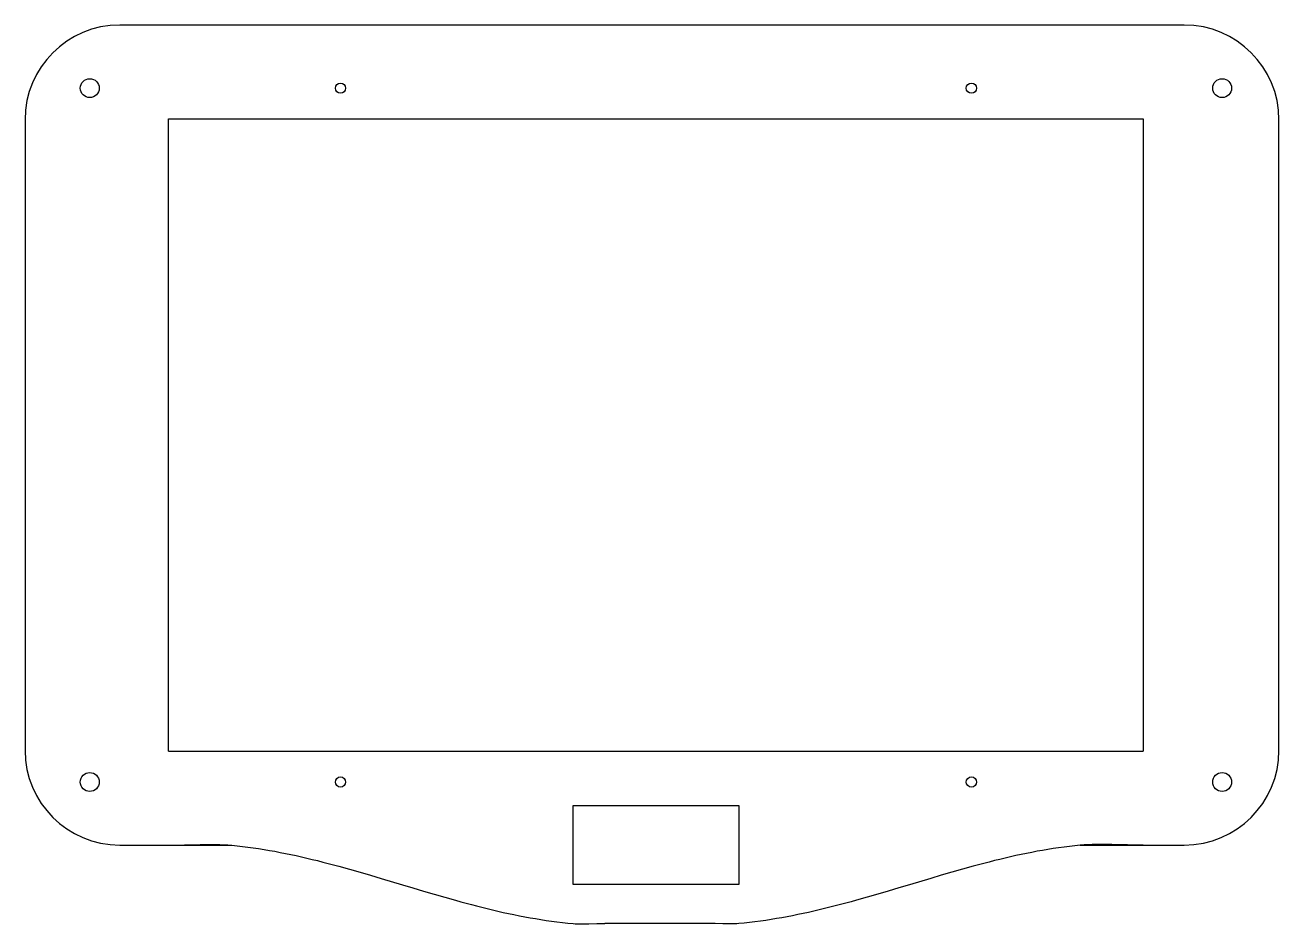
# Model space of a CAD drawing. Header units: millimetres. Extents: x 19 to 814, y 10 to 580.
import ezdxf

# ---------------------------------------------------------------- set-up
doc = ezdxf.new("R2010")
doc.units = ezdxf.units.MM
doc.header["$LTSCALE"] = 10
doc.layers.get('0').update_dxf_attribs({"linetype": 'CONTINUOUS'})

msp = doc.modelspace()

# ---------------------------------------------------------------- linework, layer by layer
at = {"linetype": 'CONTINUOUS'}
for p, q in [((110, 580), (79, 580)), ((728, 580), (110, 580)), ((754, 580), (728, 580)), ((19, 520), (19, 120)), ((110, 119.5), (110, 520.5)), ((110, 520.5), (728, 520.5)), ((728, 520.5), (728, 119.5)), ((814, 120), (814, 520)), ((110, 119.5), (728, 119.5)), ((79, 60), (150, 60)), ((110, 60), (150, 60)), ((688, 60), (728, 60)), ((688, 60), (754, 60)), ((451.5, 10.26), (386.5, 10.26))]:
    msp.add_line(p, q, dxfattribs=at)
msp.add_lwpolyline([(366.5, 85), (471.5, 85), (471.5, 35), (366.5, 35), (366.5, 85)], close=True, dxfattribs=at)
for points in [[(110, 59.89), (112.5, 59.91), (115, 59.94), (120.01, 60.07), (125.01, 60.22), (130.01, 60.36), (132.52, 60.41), (135.02, 60.44), (137.52, 60.45), (140.02, 60.42), (142.51, 60.36), (145.01, 60.25), (147.51, 60.1), (150, 59.89), (153.43, 59.55), (156.85, 59.16), (160.27, 58.73), (163.69, 58.27), (167.1, 57.76), (170.51, 57.22), (173.91, 56.65), (177.31, 56.04), (180.71, 55.4), (184.1, 54.72), (187.49, 54.02), (190.88, 53.29), (194.26, 52.54), (197.65, 51.75), (201.03, 50.95), (204.4, 50.12), (207.78, 49.27), (211.15, 48.4), (214.52, 47.51), (217.89, 46.6), (224.63, 44.74), (231.36, 42.83), (238.08, 40.87), (244.8, 38.89), (258.24, 34.87), (264.96, 32.85), (271.67, 30.85), (278.4, 28.88), (285.12, 26.93), (291.85, 25.03), (295.22, 24.11), (298.59, 23.19), (301.96, 22.3), (305.33, 21.42), (308.7, 20.56), (312.08, 19.72), (315.46, 18.9), (318.84, 18.11), (322.22, 17.34), (325.61, 16.6), (328.99, 15.89), (332.39, 15.21), (335.78, 14.55), (339.18, 13.93), (342.58, 13.34), (345.99, 12.79), (349.4, 12.27), (352.81, 11.78), (356.22, 11.34), (359.65, 10.94), (363.07, 10.58), (366.5, 10.26), (367.75, 10.16), (369, 10.09), (370.24, 10.04), (371.49, 10.01), (372.74, 10), (373.99, 10), (376.49, 10.04), (381.5, 10.18), (384, 10.23), (386.5, 10.26)], [(728, 59.89), (725.5, 59.91), (723, 59.94), (717.99, 60.07), (712.99, 60.22), (707.99, 60.36), (705.48, 60.41), (702.98, 60.44), (700.48, 60.45), (697.98, 60.42), (695.49, 60.36), (692.99, 60.25), (690.49, 60.1), (688, 59.89), (684.57, 59.55), (681.15, 59.16), (677.73, 58.73), (674.31, 58.27), (670.9, 57.76), (667.49, 57.22), (664.09, 56.65), (660.69, 56.04), (657.29, 55.4), (653.9, 54.72), (650.51, 54.02), (647.12, 53.29), (643.74, 52.54), (640.35, 51.75), (636.97, 50.95), (633.6, 50.12), (630.22, 49.27), (626.85, 48.4), (623.48, 47.51), (620.11, 46.6), (613.37, 44.74), (606.64, 42.83), (599.92, 40.87), (593.2, 38.89), (579.76, 34.87), (573.04, 32.85), (566.33, 30.85), (559.6, 28.88), (552.88, 26.93), (546.15, 25.03), (542.78, 24.11), (539.41, 23.19), (536.04, 22.3), (532.67, 21.42), (529.3, 20.56), (525.92, 19.72), (522.54, 18.9), (519.16, 18.11), (515.78, 17.34), (512.39, 16.6), (509.01, 15.89), (505.61, 15.21), (502.22, 14.55), (498.82, 13.93), (495.42, 13.34), (492.01, 12.79), (488.6, 12.27), (485.19, 11.78), (481.78, 11.34), (478.35, 10.94), (474.93, 10.58), (471.5, 10.26), (470.25, 10.16), (469, 10.09), (467.76, 10.04), (466.51, 10.01), (465.26, 10), (464.01, 10), (461.51, 10.04), (456.5, 10.18), (454, 10.23), (451.5, 10.26)]]:
    msp.add_lwpolyline(points, dxfattribs=at)
for centre, radius in [((60, 540), 6), ((219, 540), 3.25), ((619, 540), 3.25), ((778, 540), 6), ((60, 100), 6), ((778, 100), 6), ((219, 100), 3.25), ((619, 100), 3.25)]:
    msp.add_circle(centre, radius, dxfattribs=at)
for centre, start, end in [((79, 520), 90, 180), ((754, 520), 0, 90), ((79, 120), 180, 270), ((754, 120), 270, 0)]:
    msp.add_arc(centre, 60, start, end, dxfattribs=at)

doc.saveas('drawing.dxf')
